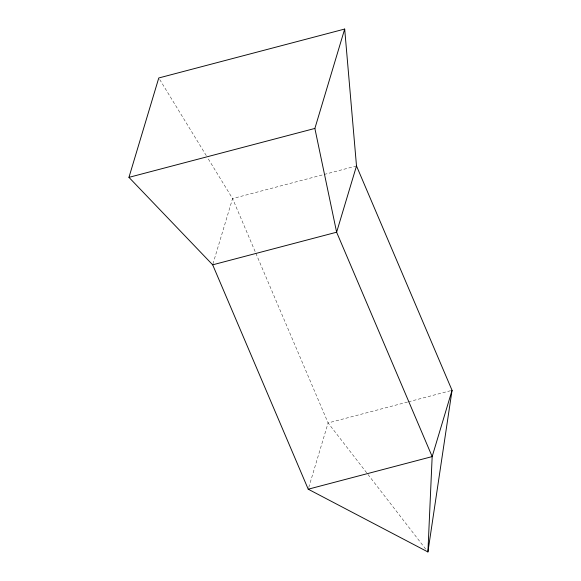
<?xml version="1.0" encoding="UTF-8"?>
<svg xmlns="http://www.w3.org/2000/svg" width="581" height="581" viewBox="0 0 581 581"><rect width="100%" height="100%" fill="white"/><g stroke="black" fill="none" stroke-linecap="round" stroke-linejoin="round"><path stroke-width="0.44" stroke-dasharray="2.9 2.18" d="M212.936 263.963L232.56 198.571L207.49 157.596M308.743 487.481L328.105 422.939L255.647 252.786M356.502 165.955L232.56 198.571L255.291 251.951M407.535 402.037L328.105 422.939L425.691 549.081M408.407 401.812L451.176 390.555M159.717 79.517L207.018 156.819"/><path stroke-width="0.87" d="M427.906 551.95L432.17 456.586L452.047 390.33L356.502 165.955L344.686 29.05L158.773 77.97L128.953 177.358L212.682 264.827L308.228 489.202L427.906 551.95L452.047 390.33M308.228 489.202L432.17 456.586L336.624 232.211L314.873 128.437L344.686 29.05M356.502 165.955L336.624 232.211L212.682 264.827M128.953 177.358L314.873 128.437"/></g></svg>
